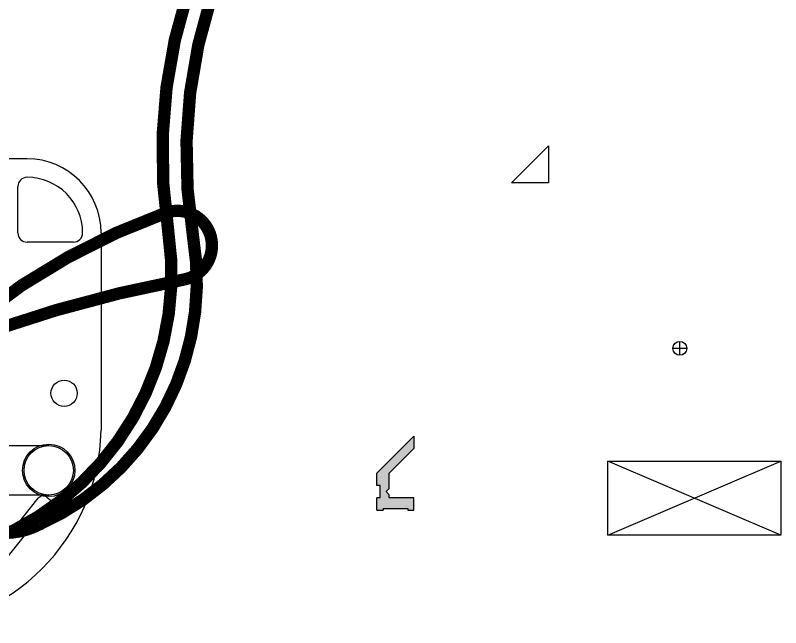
# Model space of a CAD drawing. Header units: inches. Extents: x 2832 to 8547, y -592 to 860.
# Drawn here: x 3614.25 to 3629.76, y 161.95 to 174.35 of the extents above; entities that cross this region are included whole.
import ezdxf

# ---------------------------------------------------------------- set-up
doc = ezdxf.new("R2010")
doc.units = ezdxf.units.IN
doc.header["$LTSCALE"] = 5
doc.header["$MEASUREMENT"] = 0
doc.linetypes.add('HIDDEN2', pattern=[0.1875, 0.125, -0.0625])
doc.layers.add('FMTEXTA', color=4, linetype='Continuous')
doc.layers.add('FORM', color=5, linetype='Continuous')

# ---------------------------------------------------------------- blocks, each defined once
blk = doc.blocks.new('VBA_2X4')
at = {"color": 4, "ltscale": 0.25}
for p, q in [((0, 0), (3.5, 1.5)), ((3.5, 0), (0, 1.5))]:
    blk.add_line(p, q, dxfattribs=at)
at = {"color": 5}
blk.add_lwpolyline([(0, 1.5), (3.5, 1.5), (3.5, 0), (0, 0)], close=True, dxfattribs=at)
blk = doc.blocks.new('VBA_3-4_GATES_CHAMFER_PLAN')
h = blk.add_hatch(color=256)
h.dxf.hatch_style = 1
h.paths.add_polyline_path([(-0.5, 0.75), (0, 1.25), (0, 1.5), (-0.75, 0.75), (-0.75, 0.5), (-0.6875, 0.5), (-0.6875, 0.25), (-0.75, 0.25), (-0.75, 0), (-0.625, 0), (-0.625, 0.03125), (-0.125, 0.03125), (-0.125, 0), (0, 0), (0, 0.25), (-0.5, 0.25), (-0.5, 0.3125), (-0.5625, 0.375), (-0.5, 0.4375)])
at = {"layer": 'FORM'}
for p, q in [((0, 1.5), (-0.75, 0.75)), ((0, 1.5), (0, 1.25)), ((0, 1.25), (-0.5, 0.75)), ((-0.75, 0.5), (-0.75, 0.75)), ((-0.5, 0.4375), (-0.5, 0.75)), ((-0.6875, 0.5), (-0.75, 0.5)), ((-0.6875, 0.25), (-0.6875, 0.5)), ((-0.5625, 0.375), (-0.5, 0.4375)), ((-0.5625, 0.375), (-0.5, 0.3125)), ((-0.5, 0.25), (-0.5, 0.3125)), ((-0.75, 0), (-0.75, 0.25)), ((-0.6875, 0.25), (-0.75, 0.25)), ((0, 0.25), (-0.5, 0.25)), ((0, 0), (0, 0.25)), ((-0.75, 0), (-0.625, 0)), ((-0.625, 0.03125), (-0.125, 0.03125)), ((-0.625, 0.03125), (-0.625, 0)), ((-0.125, 0.03125), (-0.125, 0)), ((-0.125, 0), (0, 0))]:
    blk.add_line(p, q, dxfattribs=at)
blk = doc.blocks.new('VBA_SCREW_HEAD')
at = {"layer": 'FMTEXTA'}
for p, q in [((0.141, 0), (-0.141, 0)), ((0, -0.141), (0, 0.141))]:
    blk.add_line(p, q, dxfattribs=at)
at = {"layer": 'FORM'}
blk.add_circle((0, 0), 0.141, dxfattribs=at)
blk = doc.blocks.new('VBA_PICKING_CORNER')
at = {"layer": 'FORM'}
for p, q in [((-4, 1.5), (-2.625, 1.5)), ((-6.998, -1.065), (-5.125, 1.279)), ((-5.125, 1.279), (-2.001, -1.219)), ((-2.25, 1.125), (-2.25, -0.775)), ((-5.242, 0.732), (-6.725, -1.123)), ((-2.254, -1.336), (-4.891, 0.771)), ((-2.15, -0.875), (-1.5, -0.875)), ((-6.901, -1.143), (-6.998, -1.065)), ((-6.938, -1.188, 0), (-1.688, -1.188, 0)), ((-2.001, -1.219), (-2.079, -1.317)), ((-0.875, -1.5), (-0.875, -2.15)), ((-1.688, -2.188, 0), (-6.938, -2.188, 0)), ((-8, -6.5), (-8, -2.5)), ((-7.437, -6.312), (-6.5, -6.312)), ((-6.312, -6.5), (-6.312, -7.437)), ((-6.5, -8), (-2.5, -8))]:
    blk.add_line(p, q, dxfattribs=at)
at = {"layer": 'FORM', "color": 1, "linetype": 'HIDDEN2', "ltscale": 0.25}
for p, q in [((-0.775, -2.25), (1.125, -2.25)), ((1.5, -2.625), (1.5, -4))]:
    blk.add_line(p, q, dxfattribs=at)
at = {"layer": 'FORM', "const_width": 0.25}
for points in [[(-4.734, -1.188, 0.405519), (-6.749, -0.594, 0.342083), (-9.864, -6.414, -0.241858), (-12.752, -15.379)], [(-12.249, -15.493, 0.235176), (-9.36, -6.528, -0.323867), (-6.231, -0.47, -0.471114), (-4.625, -1.188)]]:
    blk.add_lwpolyline(points, format="xyb", dxfattribs=at)
at = {"layer": 'FORM', "const_width": 0.25, "elevation": 0}
for points in [[(-6.395, -5.438, -0.060528), (-9.33, -6.913, -1.056969), (-9.682, -5.555, 0.037545), (-5.812, -4.524, 0.370419), (-4.624, -2.188)], [(-6.395, -5.438, 0.238861), (-4.562, -2.188)]]:
    blk.add_lwpolyline(points, format="xyb", dxfattribs=at)
at = {"layer": 'FORM'}
for centre, radius in [((-3.25, 0.75, 0), 0.266), ((-6.938, -1.688, 0), 0.531), ((-6.938, -1.688, 0), 0.5), ((-1.688, -1.688, 0), 0.531), ((-1.688, -1.688, 0), 0.5), ((-7.25, -3.25), 0.266), ((-3.25, -7.25), 0.266)]:
    blk.add_circle(centre, radius, dxfattribs=at)
at = {"layer": 'FORM', "color": 1, "linetype": 'HIDDEN2', "ltscale": 0.25}
for centre in [(-3.25, -3.25), (0.75, -3.25)]:
    blk.add_circle(centre, 0.266, dxfattribs=at)
at = {"layer": 'FORM'}
for centre, radius, start, end in [((-3.913, -2.587), 4.088, 91.2242, 178.7758), ((-2.633, 1.117), 0.383, 1.2242, 88.7758), ((-5.047, 0.576), 0.25, 51.362, 141.3618), ((-2.148, -0.773), 0.102, 181.2242, 268.7759), ((-1.5, -1.5), 0.625, 360, 90), ((-6.823, -1.045), 0.125, 231.3619, 321.362), ((-2.176, -1.239), 0.125, 231.3619, 321.362), ((-0.775, -2.15), 0.1, 180, 270), ((-7.437, -6.5), 0.188, 90, 180), ((-6.5, -6.5), 0.188, 0.0002, 89.9998), ((-2.5, -4), 4, 270, 325.7711), ((-6.5, -6.5), 1.5, 180, 270), ((-6.5, -6.5), 1.125, 180, 270), ((-6.5, -7.437), 0.188, 270, 360)]:
    blk.add_arc(centre, radius, start, end, dxfattribs=at)
at = {"layer": 'FORM', "color": 1, "linetype": 'HIDDEN2', "ltscale": 0.25}
for centre, radius, start, end in [((1.125, -2.625), 0.375, 0, 90), ((-2.5, -4), 4, 325.7711, 360)]:
    blk.add_arc(centre, radius, start, end, dxfattribs=at)
blk = doc.blocks.new('VBA_3-4_CHAMFER')
at = {"layer": 'FORM'}
for p, q in [((-0.75, 0), (0, 0.75)), ((0, 0.75), (0, 0)), ((0, 0), (-0.75, 0))]:
    blk.add_line(p, q, dxfattribs=at)

msp = doc.modelspace()

# ---------------------------------------------------------------- block references
at = {"layer": 'FORM', "rotation": 180}
msp.add_blockref('VBA_PICKING_CORNER', (3607.98691, 163.44735), dxfattribs=at)
at = {"layer": 'FORM'}
for name, p in [('VBA_3-4_CHAMFER', (3625.05245, 170.95921)), ('VBA_SCREW_HEAD', (3627.71531, 167.60685)), ('VBA_3-4_GATES_CHAMFER_PLAN', (3622.32639, 164.32976)), ('VBA_2X4', (3626.25924, 163.82372))]:
    msp.add_blockref(name, p, dxfattribs=at)

doc.saveas('drawing.dxf')
